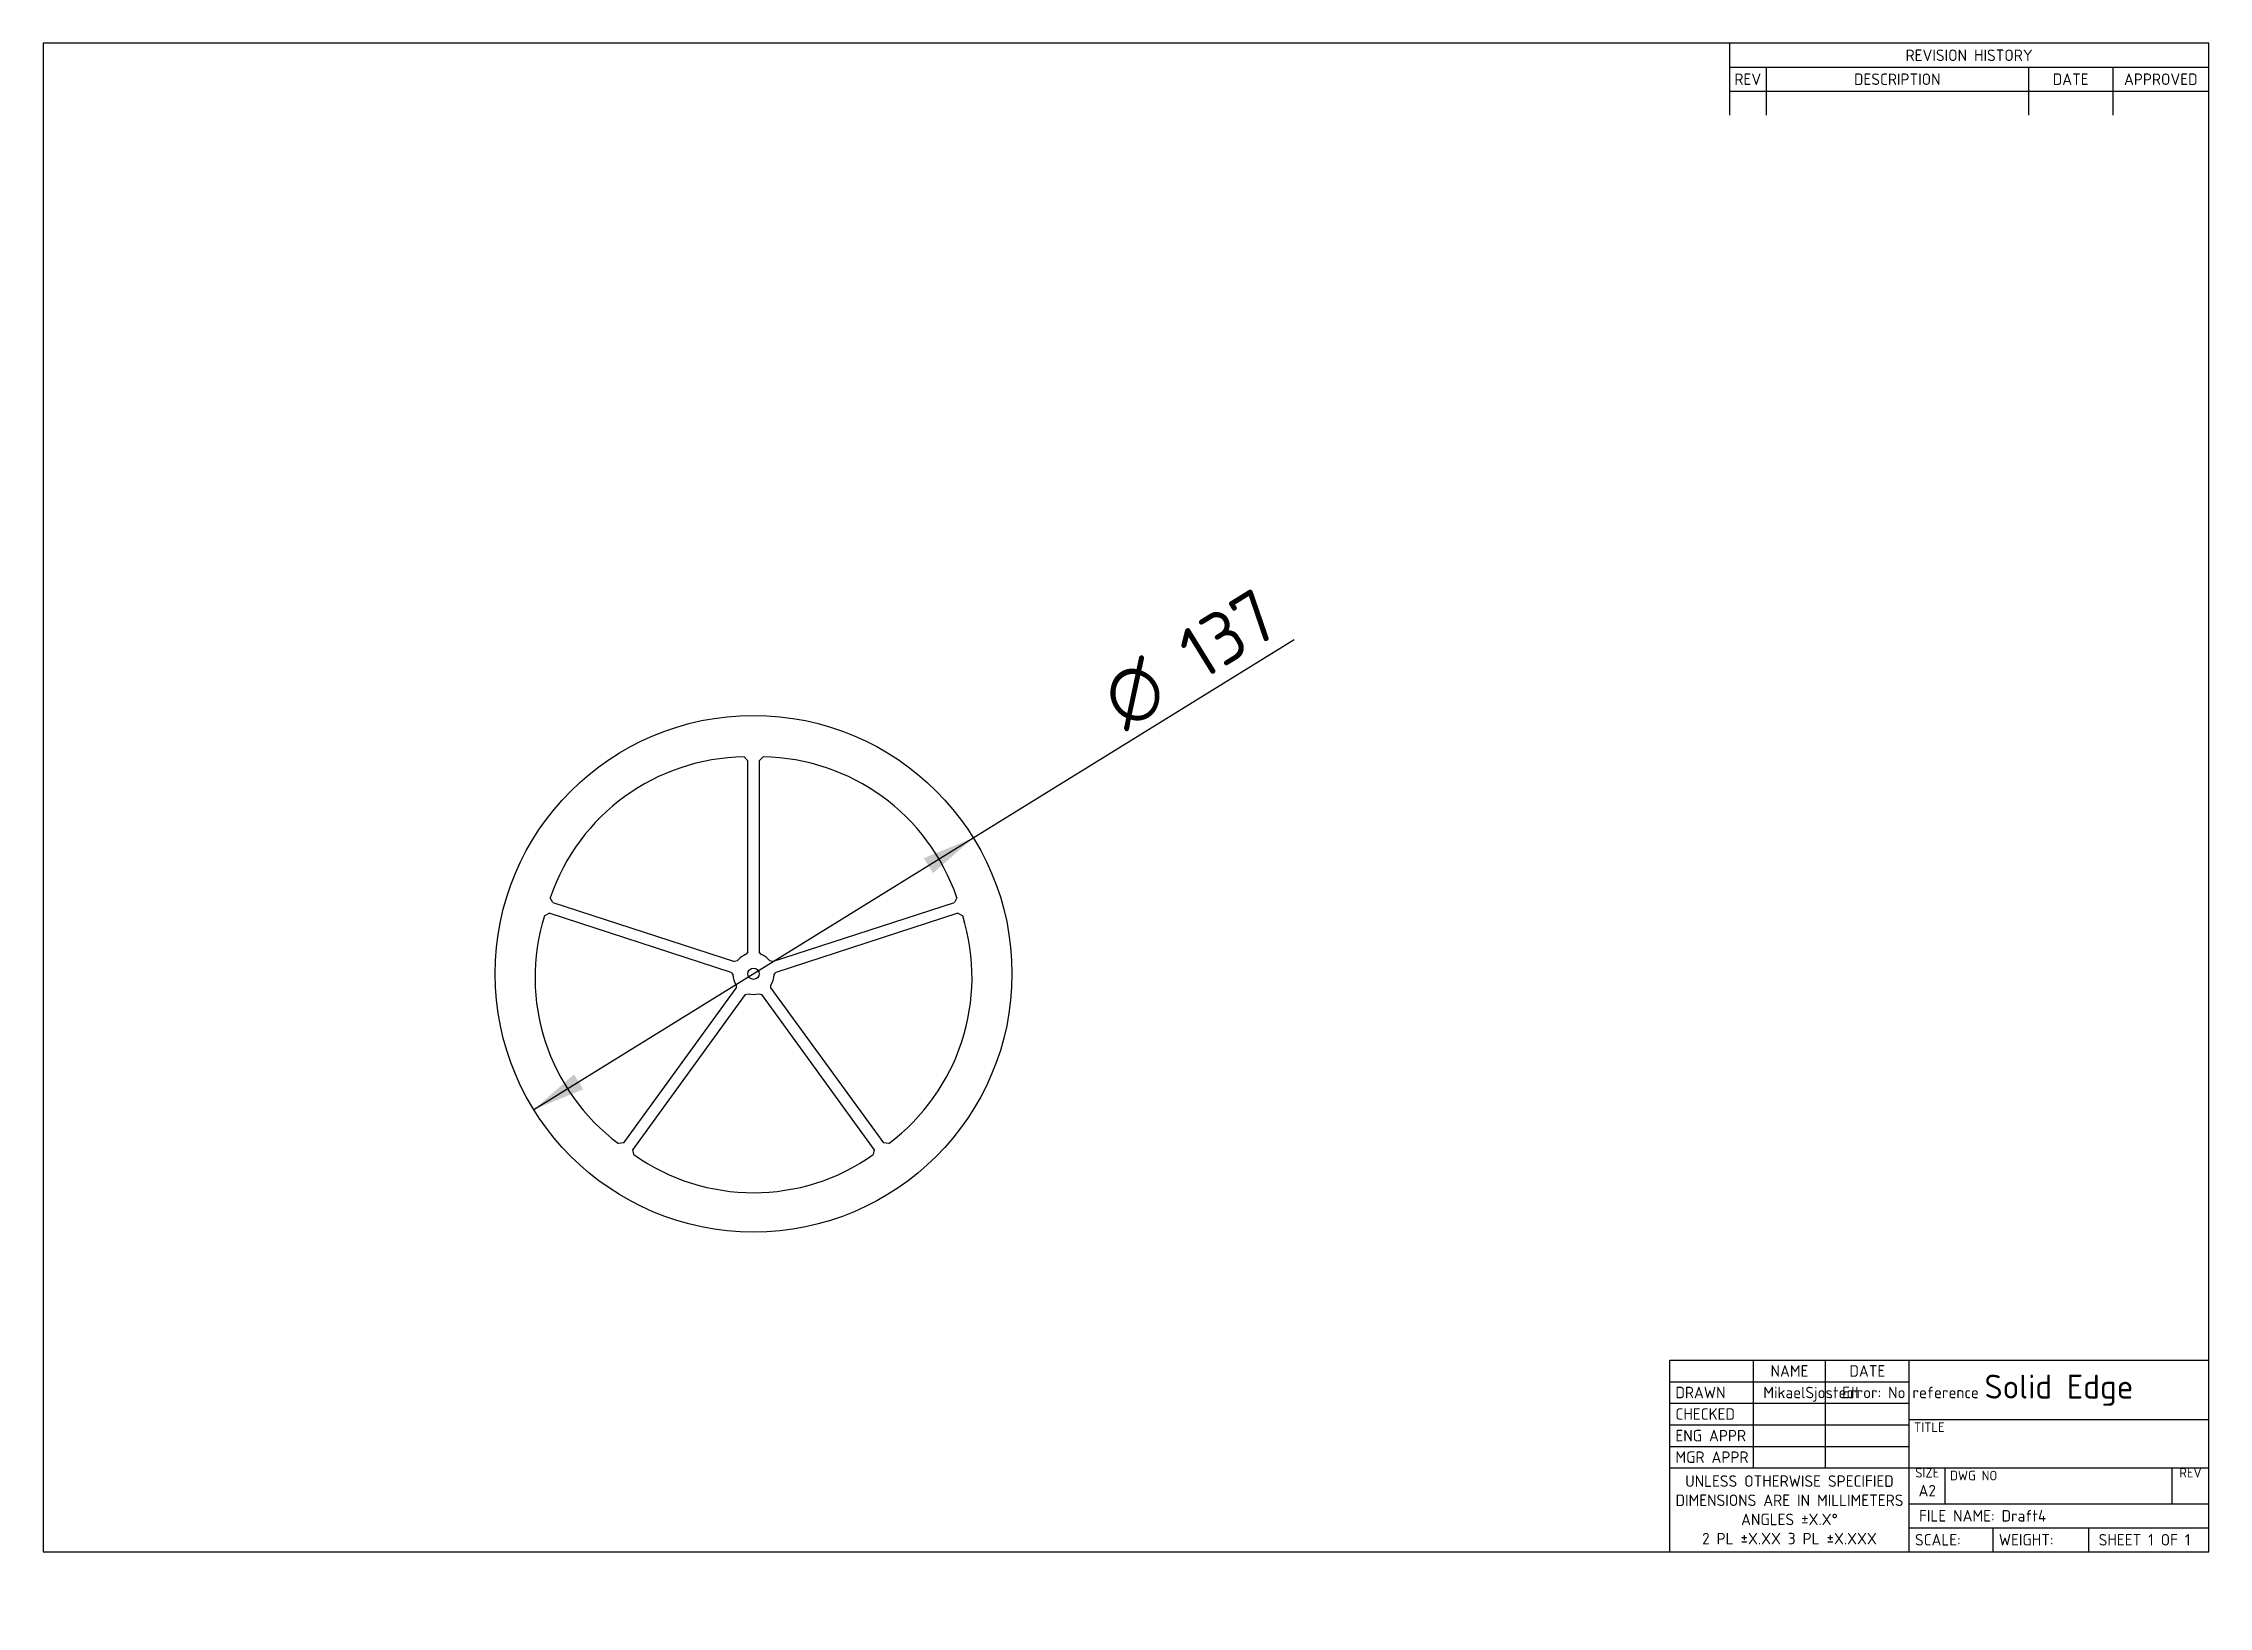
# Model space of a CAD drawing. Header units: millimetres. Extents: x 10 to 584, y -5 to 410.
import ezdxf
from ezdxf.entities.mleader import LeaderData, LeaderLine
from ezdxf.enums import TextEntityAlignment as Align
from ezdxf.math import Vec2, Vec3

# ---------------------------------------------------------------- set-up
doc = ezdxf.new("R2010")
doc.units = ezdxf.units.MM
doc.layers.add('Default', color=7, linetype='Continuous')
doc.layers.add('FLYWHEELS', color=7, linetype='Continuous')
doc.styles.add('SEACAD_Solid_Edge_ISO', font='seiso.ttf')
doc.styles.add('SEACAD_Solid_Edge_ISO1_Symbols', font='semeci1.ttf')
doc.dimstyles.new('ISO', dxfattribs={"dimtxt": 14, "dimasz": 14, "dimexe": 7, "dimexo": 0, "dimgap": 7, "dimtad": 1, "dimtxsty": 'SEACAD_Solid_Edge_ISO', "dimblk1": '_SE_FILLED', "dimblk2": '_SE_FILLED', "dimsah": 1, "dimcen": 7, "dimadec": 0, "dimazin": 0, "dimtfac": 1, "dimtmove": 1, "dimatfit": 3, "dimfxl": 1, "dimtolj": 1, "dimarcsym": 0})

# ---------------------------------------------------------------- blocks, each defined once
blk = doc.blocks.new('SE')
at = {"layer": 'FLYWHEELS', "color": 7, "linetype": 'Continuous'}
for p, q in [((195.75, 220.75), (196.77, 219.75)), ((196.77, 169.05), (196.77, 219.75)), ((199.77, 219.75), (200.79, 220.75)), ((199.77, 219.75), (199.77, 169.05)), ((142.83, 178.64), (144.1, 179.3)), ((192.32, 163.63), (144.1, 179.3)), ((145.03, 182.15), (144.39, 183.43)), ((145.03, 182.15), (193.25, 166.49)), ((203.29, 166.49), (251.51, 182.15)), ((252.44, 179.3), (204.22, 163.63)), ((252.16, 183.43), (251.51, 182.15)), ((252.44, 179.3), (253.71, 178.64)), ((193.97, 166.7), (193.25, 166.49)), ((196.77, 169.05), (196.34, 168.43)), ((200.2, 168.43), (199.77, 169.05)), ((203.29, 166.49), (202.57, 166.7)), ((192.32, 163.63), (192.78, 163.03)), ((203.77, 163.03), (204.22, 163.63)), ((163.86, 118.47), (193.67, 159.49)), ((196.09, 157.73), (166.29, 116.71)), ((193.68, 160.24), (193.67, 159.49)), ((196.09, 157.73), (196.8, 157.97)), ((199.74, 157.97), (200.45, 157.73)), ((230.25, 116.71), (200.45, 157.73)), ((202.88, 159.49), (202.86, 160.24)), ((202.88, 159.49), (232.68, 118.47)), ((163.86, 118.47), (162.45, 118.26)), ((166.52, 115.3), (166.29, 116.71)), ((230.25, 116.71), (230.02, 115.3)), ((234.09, 118.26), (232.68, 118.47))]:
    blk.add_line(p, q, dxfattribs=at)
for radius in [68.5, 1.5]:
    blk.add_circle((198.27, 163.28), radius, dxfattribs=at)
for centre, radius, start, end in [((196.47, 165.76), 55, 90.74574, 161.25421), ((200.07, 165.76), 55, 18.74577, 89.25423), ((195.35, 162.33), 55, 162.74582, 233.25429), ((201.19, 162.33), 55, 306.74579, 17.25426), ((198.27, 163.28), 5.5, 110.53628, 141.46366), ((198.27, 163.28), 5.5, 38.53631, 69.46369), ((198.27, 163.28), 5.5, 182.53636, 213.46375), ((198.27, 163.28), 5.5, 326.53634, 357.46372), ((198.27, 163.28), 5.5, 254.53625, 285.46364), ((198.27, 160.21), 55, 234.74571, 305.25418)]:
    blk.add_arc(centre, radius, start, end, dxfattribs=at)
blk = doc.blocks.new('DMBLK2')
at = {"layer": 'Default', "linetype": 'Continuous'}
for points in [[(243.4, 193.92), (245.85, 189.95), (256.53, 199.3)], [(150.69, 136.6), (140.01, 127.25), (153.14, 132.63)]]:
    blk.add_hatch(color=7, dxfattribs=at).paths.add_polyline_path(points)
at = {"layer": 'Default', "color": 7, "linetype": 'Continuous'}
for p, q in [((256.53, 199.3), (341.6, 251.9)), ((140.01, 127.25), (256.53, 199.3))]:
    blk.add_line(p, q, dxfattribs=at)
for s, style, p in [('137', 'SEACAD_Solid_Edge_ISO', (309.56, 252.66)), ('O', 'SEACAD_Solid_Edge_ISO1_Symbols', (289.15, 240.05))]:
    blk.add_text(s, height=14, rotation=31.72975, dxfattribs=dict(at, style=style)).set_placement(p, align=Align.TOP_LEFT)
blk = doc.blocks.new('_SE_FILLED')
at = {"color": 0}
blk.add_line((0, 0), (-1, 0), dxfattribs=at)
blk.add_solid([(0, 0), (-1, -0.1665), (-1, 0.1665), (0, 0)], dxfattribs=at)
blk = doc.blocks.new('_DOT')
at = {"color": 0, "linetype": 'ByBlock', "lineweight": -2}
blk.add_line((-0.5, 0), (-1, 0), dxfattribs=at)
at = {"color": 0, "linetype": 'ByBlock', "const_width": 0.5}
blk.add_lwpolyline([(-0.25, 0, 1), (0.25, 0, 1)], format="xyb", close=True, dxfattribs=at)

msp = doc.modelspace()

# ---------------------------------------------------------------- linework, layer by layer
at = {"layer": 'Default', "color": 7, "linetype": 'Continuous'}
for p, q in [((584, 410), (10, 410)), ((10, 410), (10, 10)), ((457, 410), (457, 390.95)), ((584, 10), (584, 410)), ((457, 403.65), (584, 403.65)), ((466.652, 403.65), (466.652, 390.95)), ((536.248, 403.65), (536.248, 390.95)), ((558.6, 403.65), (558.6, 390.95)), ((457, 397.3), (584, 397.3)), ((441.125, 10), (441.125, 60.8)), ((441.125, 60.8), (584, 60.8)), ((463.35, 32.225), (463.35, 60.8)), ((482.4, 32.225), (482.4, 60.8)), ((504.625, 10), (504.625, 60.8)), ((441.125, 55.085), (504.625, 55.085)), ((441.125, 49.37), (504.625, 49.37)), ((441.125, 43.655), (504.625, 43.655)), ((504.625, 45.052), (584, 45.052)), ((441.125, 37.94), (504.625, 37.94)), ((441.125, 32.225), (584, 32.225)), ((514.15, 22.7), (514.15, 32.098)), ((574.348, 22.7), (574.348, 32.098)), ((504.625, 22.7), (584, 22.7)), ((504.625, 16.35), (584, 16.35)), ((526.85, 10), (526.85, 16.35)), ((552.25, 10), (552.25, 16.35)), ((10, 10), (584, 10))]:
    msp.add_line(p, q, dxfattribs=at)

# ---------------------------------------------------------------- block references
at = {"layer": 'Default'}
msp.add_blockref('SE', (0, 0), dxfattribs=at)

# ---------------------------------------------------------------- texts
at = {"layer": 'Default', "char_height": 2.5}
for s, insert, width, attachment_point in [('{\\fSolid Edge ISO|b0||i0||c0|p34;\\C7;\\H3.048;\\W1.;REVISION HISTORY}', (520.5, 406.825), 127, 5), ('{\\fSolid Edge ISO|b0||i0||c0|p34;\\C7;\\H3.048;\\W1.;REV}', (461.826, 400.475), 9.652, 5), ('{\\fSolid Edge ISO|b0||i0||c0|p34;\\C7;\\H3.048;\\W1.;DESCRIPTION}', (501.45, 400.475), 69.596, 5), ('{\\fSolid Edge ISO|b0||i0||c0|p34;\\C7;\\H3.048;\\W1.;DATE}', (547.424, 400.475), 22.352, 5), ('{\\fSolid Edge ISO|b0||i0||c0|p34;\\C7;\\H3.048;\\W1.;APPROVED}', (571.3, 400.475), 25.4, 5), ('{\\fSolid Edge ISO|b0||i0||c0|p34;\\C7;\\H3.048;\\W1.;NAME}', (472.875, 57.943), 19.05, 5), ('{\\fSolid Edge ISO|b0||i0||c0|p34;\\C7;\\H3.048;\\W1.;DATE}', (493.512, 57.943), 22.225, 5), ('{\\fSolid Edge ISO|b0||i0||c0|p34;\\C7;\\H3.048;\\W1.;DRAWN}', (442.649, 52.227), 20.701, 4), ('{\\fSolid Edge ISO|b1||i0||c0|p34;\\C7;\\H6.35;\\W1.;Solid Edge}', (544.312, 52.831), 79.375, 5), ('{\\fSolid Edge ISO|b0||i0||c0|p34;\\C7;\\H3.048;\\W1.;CHECKED}', (442.649, 46.513), 20.701, 4), ('{\\fSolid Edge ISO|b0||i0||c0|p34;\\C7;\\H3.048;\\W1.;ENG APPR}', (442.649, 40.797), 20.701, 4), ('{\\fSolid Edge ISO|b0||i0||c0|p34;\\C7;\\H2.54;\\W1.;TITLE}', (505.895, 44.302), 78.105, 1), ('{\\fSolid Edge ISO|b0||i0||c0|p34;\\C7;\\H3.048;\\W1.;MGR APPR}', (442.649, 35.083), 20.701, 4), ('{\\fSolid Edge ISO|b0||i0||c0|p34;\\C7;\\H3.048;\\W1.;UNLESS OTHERWISE SPECIFIED\\P}{\\fSolid Edge ISO|b0||i0||c0|p34;\\C7;\\H3.048;\\W1.;DIMENSIONS ARE IN MILLIMETERS\\P}{\\fSolid Edge ISO|b0||i0||c0|p34;\\C7;\\H3.048;\\W1.;ANGLES ±X.X°\\P}{\\fSolid Edge ISO|b0||i0||c0|p34;\\C7;\\H3.048;\\W1.;2 PL ±X.XX 3 PL ±X.XXX}', (472.875, 21.113), 63.5, 5), ('{\\fSolid Edge ISO|b0||i0||c0|p34;\\C7;\\H2.54;\\W1.;SIZE}', (509.387, 32.225), 9.525, 2), ('{\\fSolid Edge ISO|b0||i0||c0|p34;\\C7;\\H2.54;\\W1.;DWG NO}', (515.42, 31.475), 58.928, 1), ('{\\fSolid Edge ISO|b0||i0||c0|p34;\\C7;\\H2.54;\\W1.;REV}', (579.174, 32.225), 9.652, 2), ('{\\fSolid Edge ISO|b1||i0||c0|p34;\\C7;\\H3.048;\\W1.;A2}', (509.387, 26.192), 9.525, 5), ('{\\fSolid Edge ISO|b0||i0||c0|p34;\\C7;\\H3.048;\\W1.;SCALE:}', (506.149, 13.175), 20.701, 4), ('{\\fSolid Edge ISO|b0||i0||c0|p34;\\C7;\\H3.048;\\W1.;WEIGHT:}', (528.374, 13.175), 23.876, 4)]:
    msp.add_mtext(s, dxfattribs=dict(at, insert=insert, width=width, attachment_point=attachment_point))

# ---------------------------------------------------------------- dimensions: what is measured, and where the dimension line sits
at = {"layer": 'Default', "color": 7, "linetype": 'Continuous'}
dim = msp.add_diameter_dim_2p(p1=(140.009, 127.251), p2=(256.533, 199.301), text='\\A1;<>', dimstyle='ISO', dxfattribs=at)
dim.commit()
dim.dimension.update_dxf_attribs({"geometry": 'DMBLK2', "text_midpoint": (294.188, 222.584), "dimtype": 163})

# ---------------------------------------------------------------- leaders
ml = msp.add_multileader_mtext('Standard', dxfattribs=at)
ml.set_content('\\pxsm0.9;{\\fSolid Edge ISO|c0|p34;\\W1.;MikaelSjostedt\\P}', color=256)
ml.set_leader_properties(linetype='ByLayer')
ml.set_arrow_properties(name='DOT')
ml.build(insert=Vec2(0, 0))
ml.multileader.update_dxf_attribs({"leader_type": 0, "dogleg_length": 0, "arrow_head_size": 3.048})
ctx = ml.context
ctx.base_point, ctx.char_height, ctx.arrow_head_size, ctx.landing_gap_size = Vec3(463.941, 53.752), 3.048, 3.048, 1.067
ctx.mtext.insert = Vec3(465.941, 53.752)
ml = msp.add_multileader_mtext('Standard', dxfattribs=at)
ml.set_content('\\pxsm0.9;{\\fSolid Edge ISO|c0|p34;\\W1.; Error: No reference\\P}', color=256)
ml.set_leader_properties(linetype='ByLayer')
ml.set_arrow_properties(name='DOT')
ml.build(insert=Vec2(0, 0))
ml.multileader.update_dxf_attribs({"leader_type": 0, "dogleg_length": 0, "arrow_head_size": 3.048})
ctx = ml.context
ctx.base_point, ctx.char_height, ctx.arrow_head_size, ctx.landing_gap_size = Vec3(482.991, 53.752), 3.048, 3.048, 1.067
ctx.mtext.insert = Vec3(484.991, 53.752)
ml = msp.add_multileader_mtext('Standard', dxfattribs=at)
ml.set_content('\\pxsm0.9;{\\fSolid Edge ISO|c0|p34;\\W1.;FILE NAME: Draft4\\P}', color=256)
ml.set_leader_properties(linetype='ByLayer')
ml.set_arrow_properties(name='DOT')
ml.build(insert=Vec2(0, 0))
ml.multileader.update_dxf_attribs({"leader_type": 0, "dogleg_length": 0, "arrow_head_size": 3.048})
ctx = ml.context
ctx.base_point, ctx.char_height, ctx.arrow_head_size, ctx.landing_gap_size = Vec3(505.216, 21.049), 3.048, 3.048, 1.067
ctx.mtext.insert = Vec3(507.216, 21.049)
ml = msp.add_multileader_mtext('Standard', dxfattribs=at)
ml.set_content('\\pxsm0.9;{\\fSolid Edge ISO|c0|p34;\\W1.;SHEET 1 OF 1\\P}', color=256)
ml.set_leader_properties(linetype='ByLayer')
ml.set_arrow_properties(name='DOT')
ml.build(insert=Vec2(0, 0))
ml.multileader.update_dxf_attribs({"leader_type": 0, "dogleg_length": 0, "arrow_head_size": 3.048})
ctx = ml.context
ctx.base_point, ctx.char_height, ctx.arrow_head_size, ctx.landing_gap_size = Vec3(552.841, 14.699), 3.048, 3.048, 1.067
ctx.mtext.insert = Vec3(554.841, 14.699)

doc.saveas('drawing.dxf')
